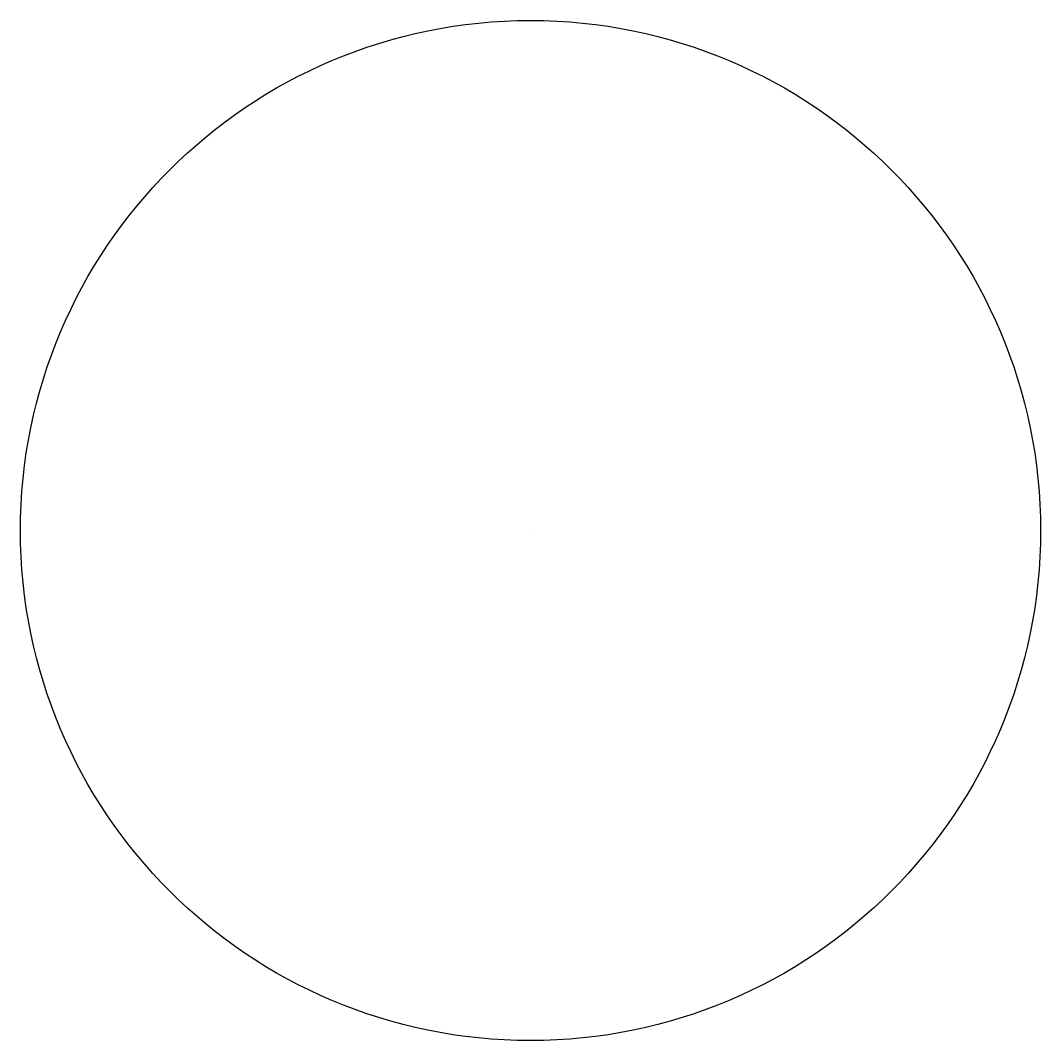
# Model space of a CAD drawing. Header units: millimetres. Extents: x 16549 to 17079, y -265 to 265.
import ezdxf

# ---------------------------------------------------------------- set-up
doc = ezdxf.new("R2010")
doc.units = ezdxf.units.MM
doc.header["$LTSCALE"] = 0.3
doc.layers.add('Contorno', color=5, linetype='Continuous', lineweight=30)

msp = doc.modelspace()

# ---------------------------------------------------------------- linework, layer by layer
at = {"layer": 'Contorno', "extrusion": (0, -1, 0)}
msp.add_line((16813.66, 0, 232.05), (16813.66, 0, -57.95), dxfattribs=at)
at = {"layer": 'Contorno'}
msp.add_circle((16813.66, 0, 232.05), 265, dxfattribs=at)

doc.saveas('drawing.dxf')
